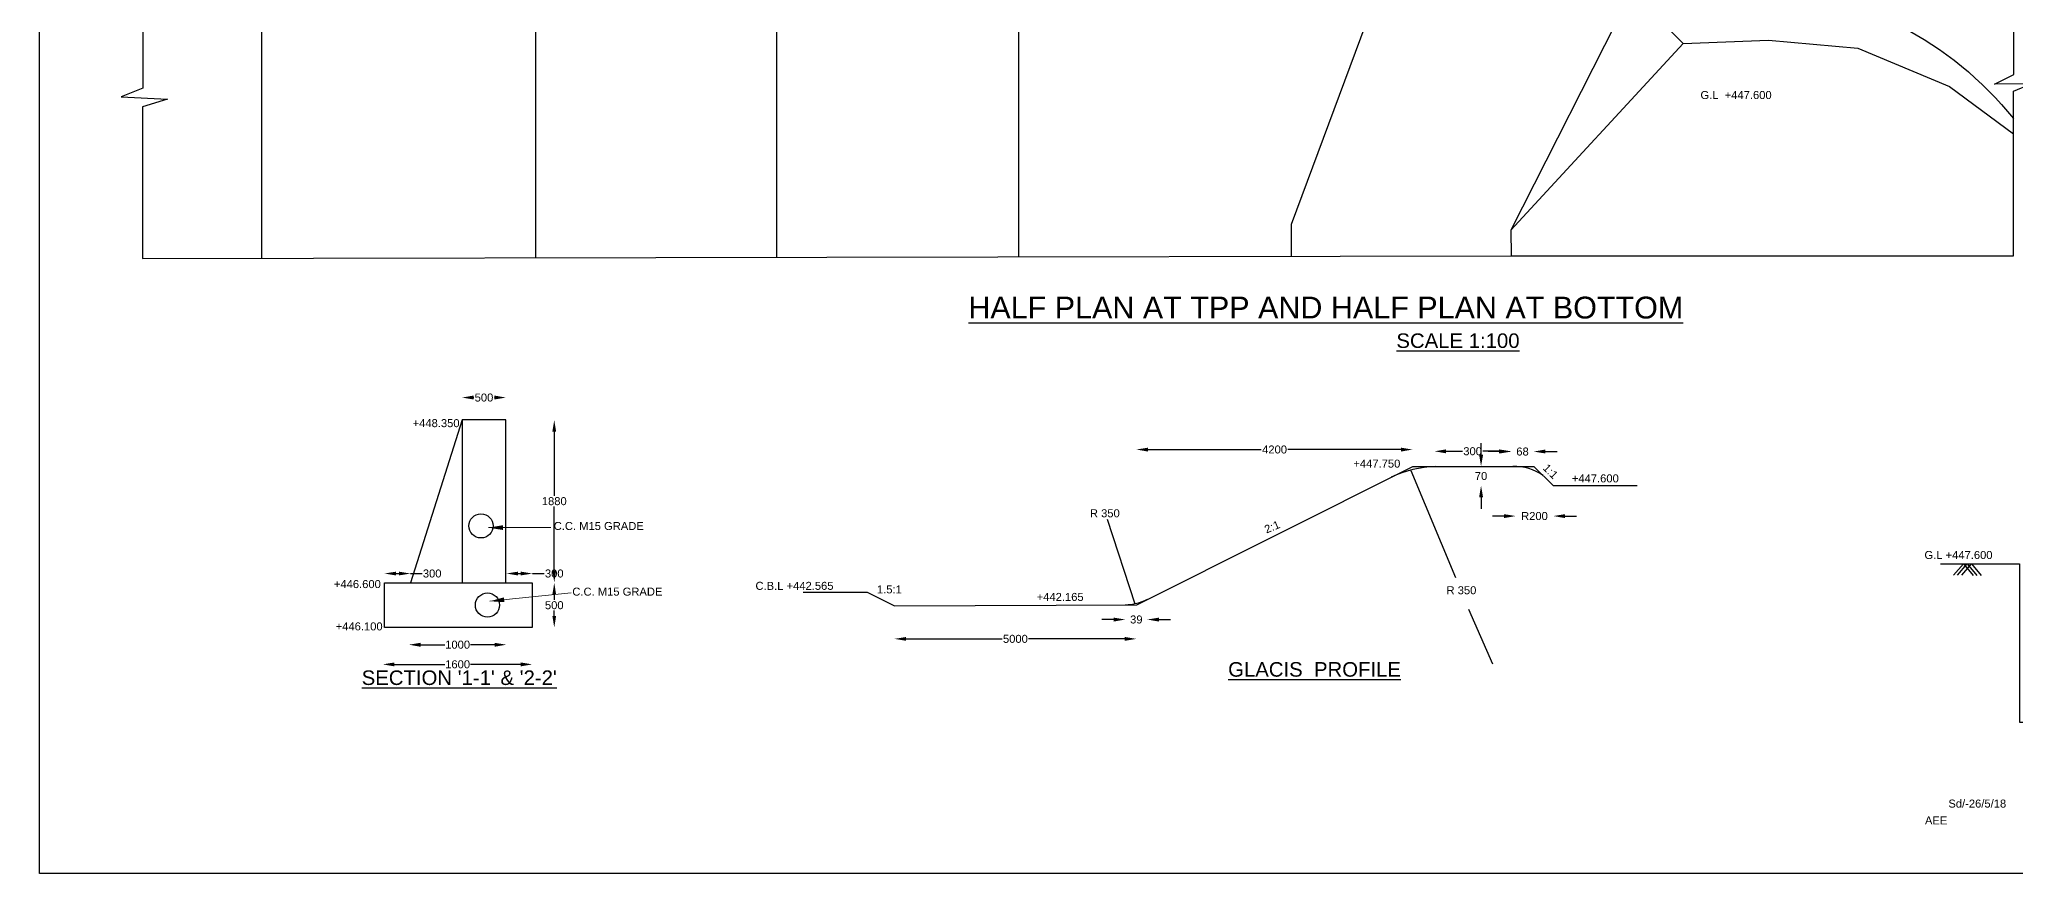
# Model space of a CAD drawing. Header units: inches. Extents: x 610 to 840, y 19 to 178.
# Drawn here: x 610.3 to 746.1, y 19.4 to 76.7 of the extents above; entities that cross this region are included whole.
import ezdxf

# ---------------------------------------------------------------- set-up
doc = ezdxf.new("R2010")
doc.units = ezdxf.units.IN
doc.header["$MEASUREMENT"] = 0
doc.styles.get("Standard").update_dxf_attribs({"font": 'arial.ttf', "height": 0.55})
doc.dimstyles.get("Standard").update_dxf_attribs({"dimtxt": 0.55, "dimasz": 0.8, "dimexe": 0.18, "dimexo": 0.0625, "dimgap": 0.09, "dimtad": 0, "dimtih": 1, "dimtoh": 1, "dimdec": 4, "dimzin": 0, "dimdsep": 46, "dimtxsty": 'Standard', "dimcen": 0.09, "dimse1": 1, "dimse2": 1, "dimadec": 0, "dimazin": 0, "dimtfac": 1, "dimtdec": 4, "dimtofl": 0, "dimtmove": 0, "dimatfit": 3, "dimfxl": 1, "dimtolj": 1, "dimtzin": 0, "dimarcsym": 0})

# ---------------------------------------------------------------- blocks, each defined once
blk = doc.blocks.new('*D52')
at = {"color": 0, "lineweight": -2}
for p, q in [((634.84, 39.99), (635.03, 39.99)), ((635.83, 39.99), (636.63, 39.99))]:
    blk.add_line(p, q, dxfattribs=at)
at = {"color": 0}
for points in [[(634.84, 40.12), (634.84, 39.86), (634.04, 39.99)], [(635.03, 40.12), (635.03, 39.86), (635.83, 39.99)]]:
    blk.add_solid(points, dxfattribs=at)
at = {"layer": 'Defpoints', "color": 0}
for p in [(635.83, 39.99), (634.04, 39.35), (635.83, 39.35)]:
    blk.add_point(p, dxfattribs=at)
at = {"color": 0, "insert": (637.32, 39.99), "char_height": 0.55, "attachment_point": 5}
blk.add_mtext('\\A1;300', dxfattribs=at)
blk = doc.blocks.new('*D53')
at = {"color": 0, "lineweight": -2}
for p, q in [((643.22, 39.99), (643.41, 39.99)), ((644.21, 39.99), (645.01, 39.99))]:
    blk.add_line(p, q, dxfattribs=at)
at = {"color": 0}
for points in [[(643.22, 40.12), (643.22, 39.86), (642.42, 39.99)], [(643.41, 40.12), (643.41, 39.86), (644.21, 39.99)]]:
    blk.add_solid(points, dxfattribs=at)
at = {"layer": 'Defpoints', "color": 0}
for p in [(644.21, 39.99), (642.42, 39.35), (644.21, 39.35)]:
    blk.add_point(p, dxfattribs=at)
at = {"color": 0, "insert": (645.71, 39.99), "char_height": 0.55, "attachment_point": 5}
blk.add_mtext('\\A1;300', dxfattribs=at)
blk = doc.blocks.new('*D54')
at = {"color": 0, "lineweight": -2}
for p, q in [((636.52, 35.1), (638.18, 35.1)), ((641.61, 35.1), (639.95, 35.1))]:
    blk.add_line(p, q, dxfattribs=at)
at = {"color": 0}
for points in [[(636.52, 35.23), (636.52, 34.96), (635.72, 35.1)], [(641.61, 35.23), (641.61, 34.96), (642.41, 35.1)]]:
    blk.add_solid(points, dxfattribs=at)
at = {"layer": 'Defpoints', "color": 0}
for p in [(635.72, 39.38), (642.41, 39.38), (642.41, 35.1)]:
    blk.add_point(p, dxfattribs=at)
at = {"color": 0, "insert": (639.07, 35.1), "char_height": 0.55, "attachment_point": 5}
blk.add_mtext('\\A1;1000', dxfattribs=at)
blk = doc.blocks.new('*D55')
at = {"color": 0, "lineweight": -2}
for p, q in [((634.73, 33.75), (638.18, 33.75)), ((643.4, 33.75), (639.95, 33.75))]:
    blk.add_line(p, q, dxfattribs=at)
at = {"color": 0}
for points in [[(634.73, 33.88), (634.73, 33.61), (633.93, 33.75)], [(643.4, 33.88), (643.4, 33.61), (644.2, 33.75)]]:
    blk.add_solid(points, dxfattribs=at)
at = {"layer": 'Defpoints', "color": 0}
for p in [(633.93, 36.43), (644.2, 36.43), (644.2, 33.75)]:
    blk.add_point(p, dxfattribs=at)
at = {"color": 0, "insert": (639.07, 33.75), "char_height": 0.55, "attachment_point": 5}
blk.add_mtext('\\A1;1600', dxfattribs=at)
blk = doc.blocks.new('*D56')
at = {"color": 0, "lineweight": -2}
for p, q in [((669.89, 35.5), (676.49, 35.5)), ((684.92, 35.5), (678.31, 35.5))]:
    blk.add_line(p, q, dxfattribs=at)
at = {"color": 0}
for points in [[(669.89, 35.63), (669.89, 35.37), (669.09, 35.5)], [(684.92, 35.63), (684.92, 35.37), (685.72, 35.5)]]:
    blk.add_solid(points, dxfattribs=at)
at = {"layer": 'Defpoints', "color": 0}
for p in [(669.09, 37.75), (685.72, 37.82), (685.72, 35.5)]:
    blk.add_point(p, dxfattribs=at)
at = {"color": 0, "insert": (677.4, 35.5), "char_height": 0.55, "attachment_point": 5}
blk.add_mtext('\\A1;5000', dxfattribs=at)
blk = doc.blocks.new('*D57')
at = {"color": 0, "lineweight": -2}
for p, q in [((686.52, 48.51), (694.29, 48.51)), ((703.89, 48.51), (696.13, 48.51))]:
    blk.add_line(p, q, dxfattribs=at)
at = {"color": 0}
for points in [[(686.52, 48.64), (686.52, 48.37), (685.72, 48.51)], [(703.89, 48.64), (703.89, 48.37), (704.69, 48.51)]]:
    blk.add_solid(points, dxfattribs=at)
at = {"layer": 'Defpoints', "color": 0}
for p in [(704.69, 48.51), (685.72, 37.84), (704.69, 37.84)]:
    blk.add_point(p, dxfattribs=at)
at = {"color": 0, "insert": (695.21, 48.51), "char_height": 0.55, "attachment_point": 5}
blk.add_mtext('\\A1;4200', dxfattribs=at)
blk = doc.blocks.new('*D58')
at = {"color": 0, "lineweight": -2}
for p, q in [((707, 48.39), (708.13, 48.39)), ((710.64, 48.39), (709.52, 48.39))]:
    blk.add_line(p, q, dxfattribs=at)
at = {"color": 0}
for points in [[(707, 48.52), (707, 48.25), (706.2, 48.39)], [(710.64, 48.52), (710.64, 48.25), (711.44, 48.39)]]:
    blk.add_solid(points, dxfattribs=at)
at = {"layer": 'Defpoints', "color": 0}
for p in [(711.44, 48.39), (706.2, 47.36), (711.44, 47.36)]:
    blk.add_point(p, dxfattribs=at)
at = {"color": 0, "insert": (708.82, 48.39), "char_height": 0.55, "attachment_point": 5}
blk.add_mtext('\\A1;300', dxfattribs=at)
blk = doc.blocks.new('*D59')
at = {"color": 0, "lineweight": -2}
for p, q in [((710.69, 48.37), (709.89, 48.37)), ((713.82, 48.37), (714.62, 48.37))]:
    blk.add_line(p, q, dxfattribs=at)
at = {"color": 0}
for points in [[(710.69, 48.51), (710.69, 48.24), (711.49, 48.37)], [(713.82, 48.51), (713.82, 48.24), (713.02, 48.37)]]:
    blk.add_solid(points, dxfattribs=at)
at = {"layer": 'Defpoints', "color": 0}
for p in [(713.02, 48.37), (711.49, 47.35), (713.02, 47.35)]:
    blk.add_point(p, dxfattribs=at)
at = {"color": 0, "insert": (712.25, 48.37), "char_height": 0.55, "attachment_point": 5}
blk.add_mtext('\\A1;68', dxfattribs=at)
blk = doc.blocks.new('*D60')
at = {"color": 0, "lineweight": -2}
for p, q in [((645.71, 49.74), (645.71, 45.33)), ((645.71, 40.18), (645.71, 44.59))]:
    blk.add_line(p, q, dxfattribs=at)
at = {"color": 0}
for points in [[(645.58, 49.74), (645.84, 49.74), (645.71, 50.54)], [(645.58, 40.18), (645.84, 40.18), (645.71, 39.38)]]:
    blk.add_solid(points, dxfattribs=at)
at = {"layer": 'Defpoints', "color": 0}
for p in [(642.39, 50.54), (642.41, 39.38), (645.71, 39.38)]:
    blk.add_point(p, dxfattribs=at)
at = {"color": 0, "insert": (645.71, 44.96), "char_height": 0.55, "attachment_point": 5}
blk.add_mtext('\\A1;1880', dxfattribs=at)
blk = doc.blocks.new('*D61')
at = {"color": 0, "lineweight": -2}
for p, q in [((645.71, 38.55), (645.71, 38.18)), ((645.71, 37.08), (645.71, 37.44))]:
    blk.add_line(p, q, dxfattribs=at)
at = {"color": 0}
for points in [[(645.58, 38.55), (645.84, 38.55), (645.71, 39.35)], [(645.58, 37.08), (645.84, 37.08), (645.71, 36.28)]]:
    blk.add_solid(points, dxfattribs=at)
at = {"layer": 'Defpoints', "color": 0}
for p in [(644.2, 39.35), (644.2, 36.28), (645.71, 36.28)]:
    blk.add_point(p, dxfattribs=at)
at = {"color": 0, "insert": (645.71, 37.81), "char_height": 0.55, "attachment_point": 5}
blk.add_mtext('\\A1;500', dxfattribs=at)
blk = doc.blocks.new('*D62')
at = {"color": 0, "lineweight": -2}
for p, q in [((640.17, 52.08), (640.18, 52.08)), ((641.59, 52.08), (641.58, 52.08))]:
    blk.add_line(p, q, dxfattribs=at)
at = {"color": 0}
for points in [[(640.17, 52.22), (640.17, 51.95), (639.37, 52.08)], [(641.59, 52.22), (641.59, 51.95), (642.39, 52.08)]]:
    blk.add_solid(points, dxfattribs=at)
at = {"layer": 'Defpoints', "color": 0}
for p in [(642.39, 52.08), (639.37, 50.54), (642.39, 50.54)]:
    blk.add_point(p, dxfattribs=at)
at = {"color": 0, "insert": (640.88, 52.08), "char_height": 0.55, "attachment_point": 5}
blk.add_mtext('\\A1;500', dxfattribs=at)
blk = doc.blocks.new('*D63')
at = {"color": 0, "lineweight": -2}
for p, q in [((684.15, 36.83), (683.35, 36.83)), ((687.26, 36.83), (688.06, 36.83))]:
    blk.add_line(p, q, dxfattribs=at)
at = {"color": 0}
for points in [[(684.15, 36.96), (684.15, 36.69), (684.95, 36.83)], [(687.26, 36.96), (687.26, 36.69), (686.46, 36.83)]]:
    blk.add_solid(points, dxfattribs=at)
at = {"layer": 'Defpoints', "color": 0}
for p in [(686.46, 38.21), (684.95, 37.85), (686.46, 36.83)]:
    blk.add_point(p, dxfattribs=at)
at = {"color": 0, "insert": (685.71, 36.83), "char_height": 0.55, "attachment_point": 5}
blk.add_mtext('\\A1;39', dxfattribs=at)
blk = doc.blocks.new('*D64')
at = {"color": 0, "lineweight": -2}
for p, q in [((709.4, 48.15), (709.4, 48.95)), ((709.4, 45.23), (709.4, 44.43))]:
    blk.add_line(p, q, dxfattribs=at)
at = {"color": 0}
for points in [[(709.27, 48.15), (709.54, 48.15), (709.4, 47.35)], [(709.27, 45.23), (709.54, 45.23), (709.4, 46.03)]]:
    blk.add_solid(points, dxfattribs=at)
at = {"layer": 'Defpoints', "color": 0}
for p in [(713.03, 47.35), (709.4, 46.03), (714.37, 46.03)]:
    blk.add_point(p, dxfattribs=at)
at = {"color": 0, "insert": (709.4, 46.69), "char_height": 0.55, "attachment_point": 5}
blk.add_mtext('\\A1;70', dxfattribs=at)
blk = doc.blocks.new('*D65')
at = {"color": 0, "lineweight": -2}
for p, q in [((710.98, 43.94), (710.18, 43.94)), ((715.17, 43.94), (715.97, 43.94))]:
    blk.add_line(p, q, dxfattribs=at)
at = {"color": 0}
for points in [[(710.98, 44.07), (710.98, 43.8), (711.78, 43.94)], [(715.17, 44.07), (715.17, 43.8), (714.37, 43.94)]]:
    blk.add_solid(points, dxfattribs=at)
at = {"layer": 'Defpoints', "color": 0}
for p in [(711.78, 47.35), (714.37, 46.03), (714.37, 43.94)]:
    blk.add_point(p, dxfattribs=at)
at = {"color": 0, "insert": (713.07, 43.94), "char_height": 0.55, "attachment_point": 5}
blk.add_mtext('\\A1;R200', dxfattribs=at)

msp = doc.modelspace()

# ---------------------------------------------------------------- linework, layer by layer
for points in [[(839.46262, 19.38104), (610.3366, 19.38104), (610.3366, 178.02571), (839.46262, 178.02571)], [(634.03554, 39.34872), (644.20238, 39.34872), (644.20238, 36.27597), (634.03554, 36.27597)]]:
    msp.add_lwpolyline(points, close=True)
for points in [[(625.61695, 61.64991), (625.61695, 137.15349)], [(644.43639, 61.68845), (644.43639, 136.24259)], [(660.99961, 61.72237), (660.99961, 136.28315)], [(677.63315, 61.75644), (677.63315, 136.32389)], [(617.43616, 118.6635), (617.43616, 73.33688), (615.93735, 72.75583), (619.14225, 72.57576), (617.40528, 72.05318), (617.40528, 61.63309), (711.45878, 61.82572), (745.98128, 61.82572), (745.98128, 73.14041), (747.20069, 73.63992), (744.68726, 73.61375), (746.00586, 74.27025), (746.07101, 117.93286)], [(704.15031, 103.21197), (704.15031, 108.39655), (714.37533, 108.39655), (714.37533, 111.11545), (719.55703, 111.11545), (719.4905, 79.4545), (711.45017, 63.58695), (711.45878, 61.82572)], [(677.63315, 87.59054), (703.68289, 83.69135), (696.35393, 63.98073), (696.3584, 61.79479)], [(723.28705, 76.41992), (729.15568, 76.63876), (735.30117, 76.08324), (741.59717, 73.45801), (745.98128, 70.2009)], [(642.38924, 39.34872), (642.38924, 50.54199), (639.37324, 50.54199), (635.82959, 39.34872)], [(639.37324, 50.54199), (639.37324, 39.34872)], [(662.81587, 38.70559), (667.21184, 38.70559), (669.09305, 37.77001), (685.73653, 37.84921), (704.70492, 47.35471), (713.03182, 47.35471), (714.366, 46.02836), (720.1277, 46.02836)], [(704.58359, 47.05989), (707.63727, 39.71908)], [(685.63968, 37.87896), (683.74052, 43.71383)], [(740.98106, 40.65681), (746.4023, 40.65681), (746.4023, 29.78031), (749.84323, 29.78031), (749.84323, 30.53758), (750.58705, 29.18984), (750.58705, 29.78382), (755.47378, 29.78382), (755.47378, 40.64268), (759.86035, 40.64268)], [(741.87283, 39.8857), (742.54661, 40.65681), (743.21149, 39.86197)], [(742.13997, 39.8857), (742.81375, 40.65681), (743.47863, 39.86197)], [(742.43382, 39.8857), (743.1076, 40.65681), (743.77248, 39.86197)], [(710.21751, 33.75704), (708.56988, 37.51437)]]:
    msp.add_lwpolyline(points)
msp.add_lwpolyline([(711.45017, 63.58695), (723.28705, 76.41992), (719.49216, 80.24254), (728.5004, 80.24254, -0.214213016), (745.98128, 71.24481, 0.514718626)], format="xyb")
for centre in [(640.67508, 43.26409), (641.11976, 37.82553)]:
    msp.add_circle(centre, 0.83003)
for centre, radius, start, end in [((706.6548, 39.14885), 8.21439, 92.6112713, 114.7054414), ((711.68386, 43.92145), 3.43455, 54.8964648, 91.5645542), ((684.90125, 41.34164), 3.49656, 270.8723596, 296.809715)]:
    msp.add_arc(centre, radius, start, end)

# ---------------------------------------------------------------- texts
for s, height, p in [('G.L  +447.600', 0.55, (724.47899, 72.59416)), ('%%UHALF PLAN AT TPP AND HALF PLAN AT BOTTOM', 1.5, (674.1659, 57.5151)), ('%%USCALE 1:100', 1, (703.58283, 55.48995)), ('+448.350', 0.55, (635.97702, 50.04798)), ('+447.750', 0.55, (700.62672, 47.26781)), ('+447.600', 0.55, (715.64079, 46.25348)), ('C.C. M15 GRADE', 0.55, (645.67358, 42.98179)), ('R 350', 0.55, (682.52246, 43.8554)), ('G.L +447.600', 0.55, (739.8718, 40.9896)), ('+446.600', 0.55, (630.56601, 38.99097)), ('C.B.L +442.565', 0.55, (659.53959, 38.8698)), ('C.C. M15 GRADE', 0.55, (646.95261, 38.47164)), ('1.5:1', 0.55, (667.88442, 38.62533)), ('+442.165', 0.55, (678.86291, 38.10822)), ('R 350', 0.55, (707.02754, 38.56629)), ('+446.100', 0.55, (630.68944, 36.08318)), ("%%USECTION '1-1' & '2-2'", 1, (632.47728, 32.33237)), ('%%UGLACIS  PROFILE', 1, (692.02025, 32.90399)), ('Sd/-26/5/18', 0.55, (741.51564, 23.90912)), ('AEE ', 0.55, (739.90557, 22.75196))]:
    msp.add_text(s, height=height).set_placement(p)
for s, rotation, p in [('1:1', 314.7446851, (713.60163, 47.19743)), ('2:1', 22.6764088, (694.65303, 42.73627))]:
    msp.add_text(s, height=0.55, rotation=rotation).set_placement(p)

# ---------------------------------------------------------------- dimensions: what is measured, and where the dimension line sits
for base, p1, p2, text, picture, middle in [((642.38924, 52.0836), (639.37324, 50.54199), (642.38924, 50.54199), '500', '*D62', (640.88124, 52.0836)), ((644.20366, 33.74798), (633.92705, 36.43471), (644.20366, 36.43471), '1600', '*D55', (639.06536, 33.74798))]:
    dim = msp.add_linear_dim(base=base, p1=p1, p2=p2, text=text, dimstyle='Standard')
    dim.commit()
    dim.dimension.update_dxf_attribs({"geometry": picture, "text_midpoint": middle, "dimtype": 160})
for base, p1, p2, text, picture, middle in [((645.70911, 39.38203), (642.38924, 50.54199), (642.41479, 39.38203), '1880', '*D60', (645.70911, 44.96201)), ((709.40179, 46.02836), (713.03182, 47.35471), (714.366, 46.02836), '70', '*D64', (709.40179, 46.69154)), ((645.70911, 36.27597), (644.20238, 39.34872), (644.20238, 36.27597), '500', '*D61', (645.70911, 37.81234))]:
    dim = msp.add_linear_dim(base=base, p1=p1, p2=p2, angle=90, text=text, dimstyle='Standard')
    dim.commit()
    dim.dimension.update_dxf_attribs({"geometry": picture, "text_midpoint": middle})
for base, p1, p2, text, picture, middle in [((704.68988, 48.50641), (685.72393, 37.83693), (704.68988, 37.83693), '4200', '*D57', (695.20691, 48.50641)), ((711.44498, 48.38688), (706.20205, 47.35698), (711.44498, 47.35698), '300', '*D58', (708.82352, 48.38688)), ((713.01683, 48.37493), (711.49288, 47.35344), (713.01683, 47.35344), '68', '*D59', (712.25486, 48.37493)), ((714.366, 43.93701), (711.77763, 47.35471), (714.366, 46.02836), 'R200', '*D65', (713.07182, 43.93701)), ((635.82669, 39.9894), (634.03882, 39.35416), (635.82669, 39.35416), '300', '*D52', (637.32315, 39.9894)), ((642.41479, 35.09645), (635.71634, 39.38203), (642.41479, 39.38203), '1000', '*D54', (639.06556, 35.09645)), ((644.21265, 39.9894), (642.42478, 39.35416), (644.21265, 39.35416), '300', '*D53', (645.70911, 39.9894)), ((686.45722, 36.82794), (684.95449, 37.84549), (686.45722, 38.21037), '39', '*D63', (685.70585, 36.82794)), ((685.72146, 35.50002), (669.08638, 37.75127), (685.72146, 37.81926), '5000', '*D56', (677.40392, 35.50002))]:
    dim = msp.add_linear_dim(base=base, p1=p1, p2=p2, text=text, dimstyle='Standard')
    dim.commit()
    dim.dimension.update_dxf_attribs({"geometry": picture, "text_midpoint": middle})

# ---------------------------------------------------------------- leaders
for points in [[(641.18524, 43.14218), (645.46761, 43.15936)], [(641.27214, 38.08648), (646.86158, 38.65339)]]:
    msp.add_leader(points, dimstyle='Standard', override={"dimasz": 1, "dimgap": 0.09, "dimtad": 0, "dimlwd": 15})

doc.saveas('drawing.dxf')
